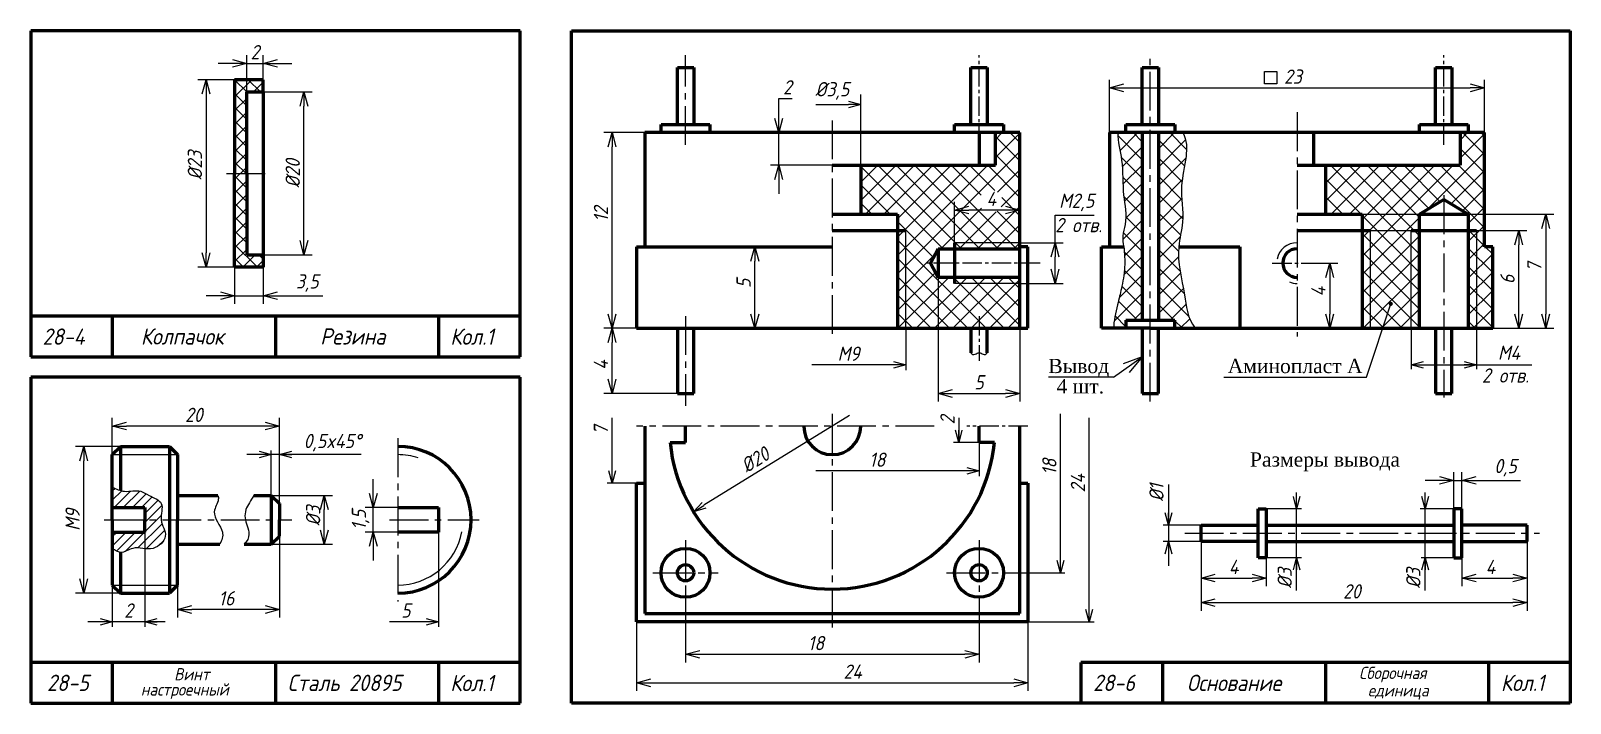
# Model space of a CAD drawing. Header units: millimetres. Extents: x -255 to 513, y 132 to 472.
# Drawn here: x 135 to 512.6, y 307 to 472 of the extents above; entities that cross this region are included whole.
import ezdxf

# ---------------------------------------------------------------- set-up
doc = ezdxf.new("R2010")
doc.units = ezdxf.units.MM
doc.header["$LTSCALE"] = 0.5
doc.linetypes.add('CENTER2', pattern=[28.575, 19.05, -3.175, 3.175, -3.175])
doc.styles.get("Standard").update_dxf_attribs({"font": 'isocpeui.ttf', "width": 0.9})
doc.styles.add('стиль1', font='TIMES.TTF')
doc.dimstyles.new('Standart 1', dxfattribs={"dimtxt": 3.5, "dimasz": 3.5, "dimexe": 2, "dimexo": 0, "dimgap": 1, "dimtad": 1, "dimtoh": 1, "dimdec": 0, "dimtxsty": 'Standard', "dimblk": 'OPEN30', "dimcen": 2.5, "dimadec": 0, "dimazin": 0, "dimtfac": 1, "dimtdec": 0, "dimtmove": 0, "dimatfit": 3, "dimldrblk": 'DOTSMALL', "dimfxl": 0, "dimarcsym": 0})
pattern_1 = [(45, (237.6025, 287), (-2.245064, 2.245064), []), (135, (237.6025, 287), (-2.245064, -2.245064), [])]

# ---------------------------------------------------------------- blocks, each defined once
blk = doc.blocks.new('_Open30')
at = {"color": 0, "linetype": 'ByBlock', "lineweight": -2}
for p, q in [((-1, 0.27), (0, 0)), ((0, 0), (-1, -0.27)), ((0, 0), (-1, 0))]:
    blk.add_line(p, q, dxfattribs=at)
blk = doc.blocks.new('*D13')
at = {"color": 0, "lineweight": -2}
for p, q in [((295.6, 335.43), (295.6, 317)), ((367.6, 331), (367.6, 317)), ((299.1, 319), (364.1, 319))]:
    blk.add_line(p, q, dxfattribs=at)
at = {"color": 0, "lineweight": -2, "xscale": 3.5, "yscale": 3.5, "zscale": 3.5, "rotation": 180}
blk.add_blockref('_Open30', (295.6, 319), dxfattribs=at)
at = {"color": 0, "lineweight": -2, "xscale": 3.5, "yscale": 3.5, "zscale": 3.5}
blk.add_blockref('_Open30', (367.6, 319), dxfattribs=at)
at = {"color": 0, "lineweight": -3, "insert": (327.6, 321.75), "char_height": 3.5, "attachment_point": 5}
blk.add_mtext('18', dxfattribs=at)
blk = doc.blocks.new('_DotSmall')
at = {"color": 0, "linetype": 'ByBlock', "const_width": 0.5}
blk.add_lwpolyline([(-0.0625, 0, 1), (0.0625, 0, 1)], format="xyb", close=True, dxfattribs=at)
blk = doc.blocks.new('*D14')
at = {"color": 0, "lineweight": -2}
for p, q in [((386.25, 420), (386.25, 426.79)), ((386.25, 426.79), (395.83, 426.79)), ((377.6, 420), (388.25, 420)), ((386.25, 413.5), (386.25, 416.5)), ((377.6, 410), (388.25, 410))]:
    blk.add_line(p, q, dxfattribs=at)
at = {"color": 0, "lineweight": -2, "xscale": 3.5, "yscale": 3.5, "zscale": 3.5}
for p, rotation in [((386.25, 420), 90), ((386.25, 410), 270)]:
    blk.add_blockref('_Open30', p, dxfattribs=dict(at, rotation=rotation))
at = {"color": 0, "lineweight": -3, "insert": (391.54, 429.89), "char_height": 3.5, "attachment_point": 5}
blk.add_mtext('M2,5', dxfattribs=at)
blk = doc.blocks.new('*D15')
at = {"color": 0, "lineweight": -2}
for p, q in [((318.48, 450.5), (318.48, 455.37)), ((318.48, 455.37), (321.72, 455.37)), ((320.6, 447), (316.48, 447)), ((318.48, 439), (318.48, 447)), ((331.6, 439), (316.48, 439)), ((318.48, 435.5), (318.48, 432))]:
    blk.add_line(p, q, dxfattribs=at)
at = {"color": 0, "lineweight": -2, "xscale": 3.5, "yscale": 3.5, "zscale": 3.5}
for p, rotation in [((318.48, 447), 270), ((318.48, 439), 90)]:
    blk.add_blockref('_Open30', p, dxfattribs=dict(at, rotation=rotation))
at = {"color": 0, "lineweight": -3, "insert": (320.6, 458.12), "char_height": 3.5, "attachment_point": 5}
blk.add_mtext('2', dxfattribs=at)
blk = doc.blocks.new('*D16')
at = {"color": 0, "lineweight": -2}
for p, q in [((463.6, 423), (501.98, 423)), ((499.98, 402.5), (499.98, 419.5)), ((493.6, 399), (501.98, 399))]:
    blk.add_line(p, q, dxfattribs=at)
at = {"color": 0, "lineweight": -2, "xscale": 3.5, "yscale": 3.5, "zscale": 3.5}
for p, rotation in [((499.98, 423), 90), ((499.98, 399), 270)]:
    blk.add_blockref('_Open30', p, dxfattribs=dict(at, rotation=rotation))
at = {"color": 0, "lineweight": -3, "insert": (497.23, 411), "char_height": 3.5, "attachment_point": 5, "rotation": 90}
blk.add_mtext('6', dxfattribs=at)
blk = doc.blocks.new('*D17')
at = {"color": 0, "lineweight": -2}
for p, q in [((285.6, 447), (275.6, 447)), ((277.6, 402.5), (277.6, 443.5)), ((283.6, 399), (275.6, 399))]:
    blk.add_line(p, q, dxfattribs=at)
at = {"color": 0, "lineweight": -2, "xscale": 3.5, "yscale": 3.5, "zscale": 3.5}
for p, rotation in [((277.6, 447), 90), ((277.6, 399), 270)]:
    blk.add_blockref('_Open30', p, dxfattribs=dict(at, rotation=rotation))
at = {"color": 0, "lineweight": -3, "insert": (274.85, 427), "char_height": 3.5, "attachment_point": 5, "rotation": 90}
blk.add_mtext('12', dxfattribs=at)
blk = doc.blocks.new('*D18')
at = {"color": 0, "lineweight": -2}
for p, q in [((461.6, 427), (508.6, 427)), ((506.6, 423.5), (506.6, 402.5)), ((501.6, 399), (508.6, 399))]:
    blk.add_line(p, q, dxfattribs=at)
at = {"color": 0, "lineweight": -2, "xscale": 3.5, "yscale": 3.5, "zscale": 3.5}
for p, rotation in [((506.6, 427), 90), ((506.6, 399), 270)]:
    blk.add_blockref('_Open30', p, dxfattribs=dict(at, rotation=rotation))
at = {"color": 0, "lineweight": -3, "insert": (503.83, 414), "char_height": 3.5, "attachment_point": 5, "rotation": 90}
blk.add_mtext('7', dxfattribs=at)
blk = doc.blocks.new('*D19')
at = {"color": 0, "lineweight": -2}
for p, q in [((283.6, 327), (283.6, 310)), ((379.6, 327), (379.6, 310)), ((287.1, 312), (376.1, 312))]:
    blk.add_line(p, q, dxfattribs=at)
at = {"color": 0, "lineweight": -2, "xscale": 3.5, "yscale": 3.5, "zscale": 3.5, "rotation": 180}
blk.add_blockref('_Open30', (283.6, 312), dxfattribs=at)
at = {"color": 0, "lineweight": -2, "xscale": 3.5, "yscale": 3.5, "zscale": 3.5}
blk.add_blockref('_Open30', (379.6, 312), dxfattribs=at)
at = {"color": 0, "lineweight": -3, "insert": (336.6, 314.75), "char_height": 3.5, "attachment_point": 5}
blk.add_mtext('24', dxfattribs=at)
blk = doc.blocks.new('*D20')
at = {"color": 0, "lineweight": -2}
for p, q in [((446.6, 415), (455.6, 415)), ((453.6, 411.5), (453.6, 402.5)), ((446.6, 399), (455.6, 399))]:
    blk.add_line(p, q, dxfattribs=at)
at = {"color": 0, "lineweight": -2, "xscale": 3.5, "yscale": 3.5, "zscale": 3.5}
for p, rotation in [((453.6, 415), 90), ((453.6, 399), 270)]:
    blk.add_blockref('_Open30', p, dxfattribs=dict(at, rotation=rotation))
at = {"color": 0, "lineweight": -3, "insert": (450.85, 408), "char_height": 3.5, "attachment_point": 5, "rotation": 90}
blk.add_mtext('4', dxfattribs=at)
blk = doc.blocks.new('*D43')
at = {"color": 0, "lineweight": -2}
for p, q in [((361.6, 420), (361.6, 430)), ((374.1, 428), (365.1, 428)), ((377.6, 420), (377.6, 430))]:
    blk.add_line(p, q, dxfattribs=at)
at = {"color": 0, "lineweight": -2, "xscale": 3.5, "yscale": 3.5, "zscale": 3.5, "rotation": 180}
blk.add_blockref('_Open30', (361.6, 428), dxfattribs=at)
at = {"color": 0, "lineweight": -2, "xscale": 3.5, "yscale": 3.5, "zscale": 3.5}
blk.add_blockref('_Open30', (377.6, 428), dxfattribs=at)
at = {"color": 0, "lineweight": -3, "insert": (370.6, 430.75), "char_height": 3.5, "attachment_point": 5}
blk.add_mtext('4', dxfattribs=at)
blk = doc.blocks.new('*D21')
at = {"color": 0, "lineweight": -2}
for p, q in [((357.6, 412), (357.6, 381)), ((377.6, 399), (377.6, 381)), ((361.1, 383), (374.1, 383))]:
    blk.add_line(p, q, dxfattribs=at)
at = {"color": 0, "lineweight": -2, "xscale": 3.5, "yscale": 3.5, "zscale": 3.5, "rotation": 180}
blk.add_blockref('_Open30', (357.6, 383), dxfattribs=at)
at = {"color": 0, "lineweight": -2, "xscale": 3.5, "yscale": 3.5, "zscale": 3.5}
blk.add_blockref('_Open30', (377.6, 383), dxfattribs=at)
at = {"color": 0, "lineweight": -3, "insert": (367.6, 385.75), "char_height": 3.5, "attachment_point": 5}
blk.add_mtext('5', dxfattribs=at)
blk = doc.blocks.new('*D36')
at = {"color": 0, "lineweight": -2}
for p, q in [((313.6, 419), (310.6, 419)), ((312.6, 402.5), (312.6, 415.5)), ((313.6, 399), (310.6, 399))]:
    blk.add_line(p, q, dxfattribs=at)
at = {"color": 0, "lineweight": -2, "xscale": 3.5, "yscale": 3.5, "zscale": 3.5}
for p, rotation in [((312.6, 419), 90), ((312.6, 399), 270)]:
    blk.add_blockref('_Open30', p, dxfattribs=dict(at, rotation=rotation))
at = {"color": 0, "lineweight": -3, "insert": (309.85, 410), "char_height": 3.5, "attachment_point": 5, "rotation": 90}
blk.add_mtext('5', dxfattribs=at)
blk = doc.blocks.new('*D37')
at = {"color": 0, "lineweight": -2}
for p, q in [((399.6, 447), (399.6, 460)), ((403.1, 458), (488.1, 458)), ((491.6, 447), (491.6, 460))]:
    blk.add_line(p, q, dxfattribs=at)
at = {"color": 0, "lineweight": -2, "xscale": 3.5, "yscale": 3.5, "zscale": 3.5, "rotation": 180}
blk.add_blockref('_Open30', (399.6, 458), dxfattribs=at)
at = {"color": 0, "lineweight": -2, "xscale": 3.5, "yscale": 3.5, "zscale": 3.5}
blk.add_blockref('_Open30', (491.6, 458), dxfattribs=at)
at = {"color": 0, "lineweight": -3, "insert": (444.6, 460.75), "char_height": 3.5, "attachment_point": 5}
blk.add_mtext('23', dxfattribs=at)
blk = doc.blocks.new('*D38')
at = {"color": 0, "lineweight": -2}
for p, q in [((283.6, 399), (275.6, 399)), ((277.6, 386.5), (277.6, 395.5)), ((293.6, 383), (275.6, 383))]:
    blk.add_line(p, q, dxfattribs=at)
at = {"color": 0, "lineweight": -2, "xscale": 3.5, "yscale": 3.5, "zscale": 3.5}
for p, rotation in [((277.6, 399), 90), ((277.6, 383), 270)]:
    blk.add_blockref('_Open30', p, dxfattribs=dict(at, rotation=rotation))
at = {"color": 0, "lineweight": -3, "insert": (274.85, 390), "char_height": 3.5, "attachment_point": 5, "rotation": 90}
blk.add_mtext('4', dxfattribs=at)
blk = doc.blocks.new('*D39')
at = {"color": 0, "lineweight": -2}
for p, q in [((422.05, 346.69), (422.05, 335.69)), ((438.05, 342.69), (438.05, 335.69)), ((425.55, 337.69), (434.55, 337.69))]:
    blk.add_line(p, q, dxfattribs=at)
at = {"color": 0, "lineweight": -2, "xscale": 3.5, "yscale": 3.5, "zscale": 3.5, "rotation": 180}
blk.add_blockref('_Open30', (422.05, 337.69), dxfattribs=at)
at = {"color": 0, "lineweight": -2, "xscale": 3.5, "yscale": 3.5, "zscale": 3.5}
blk.add_blockref('_Open30', (438.05, 337.69), dxfattribs=at)
at = {"color": 0, "lineweight": -3, "insert": (430.05, 340.44), "char_height": 3.5, "attachment_point": 5}
blk.add_mtext('4', dxfattribs=at)
blk = doc.blocks.new('*D40')
at = {"color": 0, "lineweight": -2}
for p, q in [((502.05, 346.69), (502.05, 335.69)), ((486.05, 342.69), (486.05, 335.69)), ((489.55, 337.69), (498.55, 337.69))]:
    blk.add_line(p, q, dxfattribs=at)
at = {"color": 0, "lineweight": -2, "xscale": 3.5, "yscale": 3.5, "zscale": 3.5, "rotation": 180}
blk.add_blockref('_Open30', (486.05, 337.69), dxfattribs=at)
at = {"color": 0, "lineweight": -2, "xscale": 3.5, "yscale": 3.5, "zscale": 3.5}
blk.add_blockref('_Open30', (502.05, 337.69), dxfattribs=at)
at = {"color": 0, "lineweight": -3, "insert": (493.05, 340.44), "char_height": 3.5, "attachment_point": 5}
blk.add_mtext('4', dxfattribs=at)
blk = doc.blocks.new('*D41')
at = {"color": 0, "lineweight": -2}
for p, q in [((484.05, 354.69), (484.05, 363.69)), ((486.05, 354.69), (486.05, 363.69)), ((480.55, 361.69), (477.05, 361.69)), ((484.05, 361.69), (486.05, 361.69)), ((489.55, 361.69), (500.44, 361.69))]:
    blk.add_line(p, q, dxfattribs=at)
at = {"color": 0, "lineweight": -2, "xscale": 3.5, "yscale": 3.5, "zscale": 3.5}
blk.add_blockref('_Open30', (484.05, 361.69), dxfattribs=at)
at = {"color": 0, "lineweight": -2, "xscale": 3.5, "yscale": 3.5, "zscale": 3.5, "rotation": 180}
blk.add_blockref('_Open30', (486.05, 361.69), dxfattribs=at)
at = {"color": 0, "lineweight": -3, "insert": (496.74, 364.79), "char_height": 3.5, "attachment_point": 5}
blk.add_mtext('0,5', dxfattribs=at)
blk = doc.blocks.new('*D42')
at = {"color": 0, "lineweight": -2}
for p, q in [((422.05, 336.69), (422.05, 329.69)), ((502.05, 336.69), (502.05, 329.69)), ((425.55, 331.69), (498.55, 331.69))]:
    blk.add_line(p, q, dxfattribs=at)
at = {"color": 0, "lineweight": -2, "xscale": 3.5, "yscale": 3.5, "zscale": 3.5, "rotation": 180}
blk.add_blockref('_Open30', (422.05, 331.69), dxfattribs=at)
at = {"color": 0, "lineweight": -2, "xscale": 3.5, "yscale": 3.5, "zscale": 3.5}
blk.add_blockref('_Open30', (502.05, 331.69), dxfattribs=at)
at = {"color": 0, "lineweight": -3, "insert": (459.05, 334.44), "char_height": 3.5, "attachment_point": 5}
blk.add_mtext('20', dxfattribs=at)
blk = doc.blocks.new('*D22')
at = {"color": 0, "lineweight": -2}
for p, q in [((192, 457), (204, 457)), ((202, 420.5), (202, 453.5)), ((192, 417), (204, 417))]:
    blk.add_line(p, q, dxfattribs=at)
at = {"color": 0, "lineweight": -2, "xscale": 3.5, "yscale": 3.5, "zscale": 3.5}
for p, rotation in [((202, 457), 90), ((202, 417), 270)]:
    blk.add_blockref('_Open30', p, dxfattribs=dict(at, rotation=rotation))
at = {"color": 0, "lineweight": -3, "insert": (199.25, 437), "char_height": 3.5, "attachment_point": 5, "rotation": 90}
blk.add_mtext('%%c20', dxfattribs=at)
blk = doc.blocks.new('*D23')
at = {"color": 0, "lineweight": -2}
for p, q in [((185, 460), (176, 460)), ((178, 456.5), (178, 417.5)), ((185, 414), (176, 414))]:
    blk.add_line(p, q, dxfattribs=at)
at = {"color": 0, "lineweight": -2, "xscale": 3.5, "yscale": 3.5, "zscale": 3.5}
for p, rotation in [((178, 460), 90), ((178, 414), 270)]:
    blk.add_blockref('_Open30', p, dxfattribs=dict(at, rotation=rotation))
at = {"color": 0, "lineweight": -3, "insert": (175.25, 439), "char_height": 3.5, "attachment_point": 5, "rotation": 90}
blk.add_mtext('%%c23', dxfattribs=at)
blk = doc.blocks.new('*D24')
at = {"color": 0, "lineweight": -2}
for p, q in [((188, 457), (188, 466)), ((192, 457), (192, 466)), ((184.5, 464), (181, 464)), ((188, 464), (192, 464)), ((195.5, 464), (199, 464))]:
    blk.add_line(p, q, dxfattribs=at)
at = {"color": 0, "lineweight": -2, "xscale": 3.5, "yscale": 3.5, "zscale": 3.5}
blk.add_blockref('_Open30', (188, 464), dxfattribs=at)
at = {"color": 0, "lineweight": -2, "xscale": 3.5, "yscale": 3.5, "zscale": 3.5, "rotation": 180}
blk.add_blockref('_Open30', (192, 464), dxfattribs=at)
at = {"color": 0, "lineweight": -3, "insert": (190, 466.75), "char_height": 3.5, "attachment_point": 5}
blk.add_mtext('2', dxfattribs=at)
blk = doc.blocks.new('*D25')
at = {"color": 0, "lineweight": -2}
for p, q in [((185, 414), (185, 405)), ((192, 414), (192, 405)), ((181.5, 407), (178, 407)), ((185, 407), (192, 407)), ((195.5, 407), (206.64, 407))]:
    blk.add_line(p, q, dxfattribs=at)
at = {"color": 0, "lineweight": -2, "xscale": 3.5, "yscale": 3.5, "zscale": 3.5}
blk.add_blockref('_Open30', (185, 407), dxfattribs=at)
at = {"color": 0, "lineweight": -2, "xscale": 3.5, "yscale": 3.5, "zscale": 3.5, "rotation": 180}
blk.add_blockref('_Open30', (192, 407), dxfattribs=at)
at = {"color": 0, "lineweight": -3, "insert": (202.82, 410.1), "char_height": 3.5, "attachment_point": 5}
blk.add_mtext('3,5', dxfattribs=at)
blk = doc.blocks.new('*D26')
at = {"color": 0, "lineweight": -2}
for p, q in [((196, 348), (196, 328)), ((171, 336), (171, 328)), ((192.5, 330), (174.5, 330))]:
    blk.add_line(p, q, dxfattribs=at)
at = {"color": 0, "lineweight": -2, "xscale": 3.5, "yscale": 3.5, "zscale": 3.5, "rotation": 180}
blk.add_blockref('_Open30', (171, 330), dxfattribs=at)
at = {"color": 0, "lineweight": -2, "xscale": 3.5, "yscale": 3.5, "zscale": 3.5}
blk.add_blockref('_Open30', (196, 330), dxfattribs=at)
at = {"color": 0, "lineweight": -3, "insert": (183, 332.75), "char_height": 3.5, "attachment_point": 5}
blk.add_mtext('16', dxfattribs=at)
blk = doc.blocks.new('*D27')
at = {"color": 0, "lineweight": -2}
for p, q in [((194, 358), (209, 358)), ((207, 349.5), (207, 354.5)), ((194, 346), (209, 346))]:
    blk.add_line(p, q, dxfattribs=at)
at = {"color": 0, "lineweight": -2, "xscale": 3.5, "yscale": 3.5, "zscale": 3.5}
for p, rotation in [((207, 358), 90), ((207, 346), 270)]:
    blk.add_blockref('_Open30', p, dxfattribs=dict(at, rotation=rotation))
at = {"color": 0, "lineweight": -3, "insert": (204.25, 353), "char_height": 3.5, "attachment_point": 5, "rotation": 90}
blk.add_mtext('%%c3', dxfattribs=at)
blk = doc.blocks.new('*D28')
at = {"color": 0, "lineweight": -2}
for p, q in [((157, 370), (146, 370)), ((148, 337.5), (148, 366.5)), ((157, 334), (146, 334))]:
    blk.add_line(p, q, dxfattribs=at)
at = {"color": 0, "lineweight": -2, "xscale": 3.5, "yscale": 3.5, "zscale": 3.5}
for p, rotation in [((148, 370), 90), ((148, 334), 270)]:
    blk.add_blockref('_Open30', p, dxfattribs=dict(at, rotation=rotation))
at = {"color": 0, "lineweight": -3, "insert": (145.25, 352), "char_height": 3.5, "attachment_point": 5, "rotation": 90}
blk.add_mtext('M9', dxfattribs=at)
blk = doc.blocks.new('*D29')
at = {"color": 0, "lineweight": -2}
for p, q in [((219, 358.5), (219, 362)), ((225, 355), (217, 355)), ((219, 349), (219, 355)), ((225, 349), (217, 349)), ((219, 345.5), (219, 342))]:
    blk.add_line(p, q, dxfattribs=at)
at = {"color": 0, "lineweight": -2, "xscale": 3.5, "yscale": 3.5, "zscale": 3.5}
for p, rotation in [((219, 355), 270), ((219, 349), 90)]:
    blk.add_blockref('_Open30', p, dxfattribs=dict(at, rotation=rotation))
at = {"color": 0, "lineweight": -3, "insert": (215.9, 352), "char_height": 3.5, "attachment_point": 5, "rotation": 90}
blk.add_mtext('1,5', dxfattribs=at)
blk = doc.blocks.new('*D30')
at = {"color": 0, "lineweight": -2}
for p, q in [((155, 365), (155, 377)), ((192.5, 375), (158.5, 375)), ((196, 365), (196, 377))]:
    blk.add_line(p, q, dxfattribs=at)
at = {"color": 0, "lineweight": -2, "xscale": 3.5, "yscale": 3.5, "zscale": 3.5, "rotation": 180}
blk.add_blockref('_Open30', (155, 375), dxfattribs=at)
at = {"color": 0, "lineweight": -2, "xscale": 3.5, "yscale": 3.5, "zscale": 3.5}
blk.add_blockref('_Open30', (196, 375), dxfattribs=at)
at = {"color": 0, "lineweight": -3, "insert": (175, 377.75), "char_height": 3.5, "attachment_point": 5}
blk.add_mtext('20', dxfattribs=at)

msp = doc.modelspace()

# ---------------------------------------------------------------- hatches: boundary and pattern name
at = {"lineweight": -3}
h = msp.add_hatch(dxfattribs=at)
h.set_pattern_fill('ANSI37', scale=0.75, style=0)
h.set_pattern_definition([(45, (-20, 372), (-1.683798, 1.683798), []), (135, (-20, 372), (-1.683798, -1.683798), [])])
h.paths.add_polyline_path([(185, 414), (192, 414), (192, 417), (192, 417), (192, 417), (188, 417), (188, 437), (185, 437)])
h.paths.add_polyline_path([(185, 437), (188, 437), (188, 457), (192, 457), (192, 460), (185, 460)])
h = msp.add_hatch(dxfattribs=at)
h.set_pattern_fill('ANSI37', style=0)
h.set_pattern_definition([(45, (15, -19), (-2.245064, 2.245064), []), (135, (15, -19), (-2.245064, -2.245064), [])])
h.paths.add_polyline_path([(338.6, 439), (338.6, 427), (347.6, 427), (347.6, 423), (349.6, 423), (349.6, 399), (373.6, 399), (377.6, 399), (377.6, 410), (361.6, 410), (361.6, 411.5), (357.6, 411.5), (355.67, 415), (355.67, 415), (357.6, 418.5), (361.6, 418.5), (361.6, 420), (377.6, 420), (377.6, 447), (371.6, 447), (371.6, 439)])
h.paths.add_polyline_path([(373.33, 430.12, -1), (367.66, 430.12, -1)], flags=16)
h.paths.add_polyline_path([(361.6, 420), (361.6, 418.5), (377.6, 418.5), (377.6, 420)], flags=17)
h.paths.add_polyline_path([(377.6, 410), (377.6, 411.5), (361.6, 411.5), (361.6, 410)], flags=17)
h.paths.add_polyline_path([(349.6, 423), (347.6, 423), (347.6, 399), (349.6, 399)], flags=17)
h.paths.add_polyline_path([(368.76, 433.37), (372.45, 433.37), (372.45, 428.12), (368.76, 428.12)], flags=24)
h = msp.add_hatch(dxfattribs=at)
h.set_pattern_fill('ANSI37', style=0)
h.set_pattern_definition(pattern_1)
edge = h.paths.add_edge_path()
edge.add_spline(control_points=[(420.6, 399), (418.6, 401.72), (418.17, 408.32), (415.6, 417.16), (418.22, 425.95), (416.6, 433.32), (418.6, 440.68), (418.6, 445.05), (417.6, 447)], knot_values=[0, 0, 0, 0, 8.317827, 20.188718, 26.348163, 35.290361, 42.624377, 48.543797, 48.543797, 48.543797, 48.543797], degree=3, periodic=0)
edge.add_line((417.6, 447), (411.6, 447))
edge.add_line((411.6, 447), (411.6, 401))
edge.add_line((411.6, 401), (415.6, 401))
edge.add_line((415.6, 401), (415.6, 399))
edge.add_line((415.6, 399), (420.6, 399))
edge = h.paths.add_edge_path()
edge.add_line((407.6, 447), (401.6, 447))
edge.add_spline(control_points=[(401.6, 447), (401.6, 444.76), (403.1, 439.6), (402.6, 432.13), (404.12, 425.95), (402.6, 421.67), (403.27, 418.29), (403.47, 413.81), (402.6, 408.85), (401.6, 405), (400.6, 400.67), (400.6, 399)], knot_values=[0, 0, 0, 0, 6.742732, 15.526135, 22.784719, 25.528572, 28.276639, 33.28635, 38.765187, 43.318664, 48.426551, 48.426551, 48.426551, 48.426551], degree=3, periodic=0)
edge.add_line((400.6, 399), (403.6, 399))
edge.add_line((403.6, 399), (403.6, 401))
edge.add_line((403.6, 401), (407.6, 401))
edge.add_line((407.6, 401), (407.6, 447))
h = msp.add_hatch(dxfattribs=at)
h.set_pattern_fill('ANSI37', style=0)
h.set_pattern_definition(pattern_1)
h.paths.add_polyline_path([(463.6, 423), (461.6, 423), (461.6, 399), (463.6, 399)], flags=17)
h.paths.add_polyline_path([(473.6, 399), (473.6, 399), (475.6, 399), (475.6, 423), (473.6, 423)], flags=17)
h.paths.add_polyline_path([(489.6, 423), (487.6, 423), (487.6, 399), (489.6, 399), (489.6, 399)], flags=17)
h.paths.add_polyline_path([(489.6, 399), (493.6, 399), (493.6, 419), (491.6, 419), (491.6, 447), (485.6, 447), (485.6, 439), (452.6, 439), (452.6, 427), (461.6, 427), (461.6, 423), (463.6, 423), (463.6, 399), (466.6, 399), (468.52, 404.76, -0.322823), (468.35, 405, -1), (468.85, 405, -0.511918), (468.52, 404.76), (466.6, 399), (473.6, 399), (473.6, 399), (473.6, 423), (475.6, 423), (475.6, 427), (481.6, 430.58), (487.6, 427), (487.6, 427), (487.6, 423), (489.6, 423)])
at = {"lineweight": -3, "ltscale": 0.5}
h = msp.add_hatch(dxfattribs=at)
h.set_pattern_fill('ANSI31', scale=0.5, style=0)
h.set_pattern_definition([(45, (-20, 202), (-1.122532, 1.122532), [])])
edge = h.paths.add_edge_path()
edge.add_spline(control_points=[(167, 352), (166.85, 353.41), (168.1, 356.4), (164.27, 357.68), (161.59, 359.59), (158.18, 358.52), (155.97, 359.55), (155, 360)], knot_values=[0, 0, 0, 0, 4, 7.605551, 9.841619, 13.841619, 17.003897, 17.003897, 17.003897, 17.003897], degree=3, periodic=0)
edge.add_line((155, 360), (155, 355))
edge.add_line((155, 355), (163, 355))
edge.add_line((163, 355), (163, 352))
edge.add_line((163, 352), (167, 352))
edge = h.paths.add_edge_path()
edge.add_spline(control_points=[(155, 345), (155.66, 344.52), (157.25, 343.37), (160.56, 345.98), (164.76, 343.82), (169.2, 347.97), (167.15, 350.55), (167, 352)], knot_values=[17.003897, 17.003897, 17.003897, 17.003897, 19.239965, 22.402243, 27.402243, 31.644883, 35.767989, 35.767989, 35.767989, 35.767989], degree=3, periodic=0)
edge.add_line((167, 352), (163, 352))
edge.add_line((163, 352), (163, 349))
edge.add_line((163, 349), (155, 349))
edge.add_line((155, 349), (155, 345))

# ---------------------------------------------------------------- linework, layer by layer
at = {"color": 7, "lineweight": 60}
for p, q in [((255, 472), (135, 472)), ((135, 472), (135, 392)), ((255, 392), (255, 472)), ((267.6, 307), (267.6, 472)), ((267.6, 472), (512.6, 472)), ((512.6, 472), (512.6, 307)), ((293.6, 449), (293.6, 463)), ((293.6, 463), (297.6, 463)), ((297.6, 463), (297.6, 449)), ((365.6, 449), (365.6, 463)), ((365.6, 463), (369.6, 463)), ((369.6, 463), (369.6, 449)), ((407.6, 463), (411.6, 463)), ((407.6, 449), (407.6, 463)), ((411.6, 463), (411.6, 449)), ((479.6, 449), (479.6, 463)), ((479.6, 463), (483.6, 463)), ((483.6, 463), (483.6, 449)), ((185, 460), (185, 437)), ((192, 460), (185, 460)), ((188, 437), (188, 457)), ((188, 457), (192, 457)), ((192, 457), (192, 460)), ((192, 457), (192, 417)), ((377.6, 447), (285.6, 447)), ((285.6, 447), (285.6, 419)), ((289.6, 447), (289.6, 449)), ((289.6, 449), (301.6, 449)), ((301.6, 449), (301.6, 447)), ((361.6, 447), (361.6, 449)), ((361.6, 449), (373.6, 449)), ((367.6, 447), (367.6, 439)), ((371.6, 439), (371.6, 447)), ((373.6, 449), (373.6, 447)), ((377.6, 399), (377.6, 447)), ((399.6, 447), (399.6, 419)), ((409.6, 447), (399.6, 447)), ((403.6, 449), (415.6, 449)), ((403.6, 447), (403.6, 449)), ((407.6, 447), (407.6, 401)), ((491.6, 447), (409.6, 447)), ((411.6, 447), (411.6, 401)), ((415.6, 449), (415.6, 447)), ((449.6, 447), (449.6, 439)), ((475.6, 447), (475.6, 449)), ((475.6, 449), (487.6, 449)), ((485.6, 447), (485.6, 439)), ((491.6, 447), (485.6, 447)), ((487.6, 449), (487.6, 447)), ((491.6, 419), (491.6, 447)), ((331.6, 439), (371.6, 439)), ((338.6, 439), (338.6, 427)), ((445.6, 439), (485.6, 439)), ((452.6, 439), (452.6, 427)), ((185, 414), (185, 437)), ((188, 437), (188, 417)), ((475.6, 427), (481.6, 430.58)), ((481.6, 430.58), (487.6, 427)), ((331.6, 427), (347.6, 427)), ((347.6, 427), (347.6, 399)), ((445.6, 427), (461.6, 427)), ((461.6, 427), (461.6, 399)), ((475.6, 427), (487.6, 427)), ((475.6, 399), (475.6, 427)), ((487.6, 427), (487.6, 399)), ((331.6, 423), (349.6, 423)), ((445.6, 423), (463.6, 423)), ((473.6, 423), (489.6, 423)), ((361.6, 420), (361.6, 410)), ((188, 417), (192, 417)), ((192, 417), (192, 414)), ((283.6, 419), (283.6, 399)), ((283.6, 419), (331.6, 419)), ((355.67, 415), (357.6, 418.5)), ((357.6, 418.5), (377.6, 418.5)), ((357.6, 418.5), (357.6, 411.5)), ((379.6, 419), (377.6, 419)), ((379.6, 399), (379.6, 419)), ((397.6, 399), (397.6, 419)), ((397.6, 419), (399.6, 419)), ((399.6, 419), (403.08, 419)), ((416.56, 419), (431.6, 419)), ((431.6, 419), (431.6, 399)), ((493.6, 419), (491.6, 419)), ((493.6, 399), (493.6, 419)), ((192, 414), (185, 414)), ((357.6, 411.5), (355.67, 415)), ((377.6, 411.5), (357.6, 411.5)), ((255, 402), (135, 402)), ((155, 402), (155, 392)), ((195, 402), (195, 392)), ((235, 402), (235, 392)), ((403.6, 401), (415.6, 401)), ((403.6, 401), (403.6, 399)), ((415.6, 399), (415.6, 401)), ((283.6, 399), (377.6, 399)), ((293.6, 399), (293.6, 383)), ((297.6, 383), (297.6, 399)), ((349.6, 399), (373.6, 399)), ((365.6, 399), (365.6, 393)), ((369.6, 393), (369.6, 399)), ((377.6, 399), (379.6, 399)), ((409.6, 399), (397.6, 399)), ((407.6, 399), (407.6, 383)), ((409.6, 399), (491.6, 399)), ((411.6, 383), (411.6, 399)), ((463.6, 399), (473.6, 399)), ((479.6, 399), (479.6, 383)), ((483.6, 383), (483.6, 399)), ((489.6, 399), (493.6, 399)), ((135, 392), (255, 392)), ((255, 387), (135, 387)), ((135, 387), (135, 307)), ((255, 307), (255, 387)), ((293.6, 383), (297.6, 383)), ((407.6, 383), (411.6, 383)), ((479.6, 383), (483.6, 383)), ((285.6, 375), (285.6, 329)), ((295.6, 371), (295.6, 375)), ((367.6, 371), (367.6, 375)), ((377.6, 329), (377.6, 375)), ((291.8, 371), (295.6, 371)), ((371.4, 371), (367.6, 371)), ((283.6, 327), (283.6, 361)), ((283.6, 361), (285.6, 361)), ((377.6, 361), (379.6, 361)), ((379.6, 361), (379.6, 327)), ((436.05, 342.69), (436.05, 354.69)), ((436.05, 354.69), (438.05, 354.69)), ((438.05, 354.69), (438.05, 342.69)), ((484.05, 354.69), (484.05, 342.69)), ((486.05, 354.69), (484.05, 354.69)), ((486.05, 342.69), (486.05, 354.69)), ((422.05, 350.69), (436.05, 350.69)), ((422.05, 346.69), (422.05, 350.69)), ((438.05, 350.69), (484.05, 350.69)), ((502.05, 350.69), (486.05, 350.69)), ((502.05, 346.69), (502.05, 350.69)), ((436.05, 346.69), (422.05, 346.69)), ((438.05, 346.69), (484.05, 346.69)), ((486.05, 346.69), (502.05, 346.69)), ((438.05, 342.69), (436.05, 342.69)), ((484.05, 342.69), (486.05, 342.69)), ((285.6, 329), (377.6, 329)), ((379.6, 327), (283.6, 327)), ((255, 317), (135, 317)), ((155, 317), (155, 307)), ((195, 317), (195, 307)), ((235, 317), (235, 307)), ((512.6, 317), (392.6, 317)), ((392.6, 317), (392.6, 307)), ((412.6, 317), (412.6, 307)), ((452.6, 317), (452.6, 307)), ((492.6, 317), (492.6, 307)), ((135, 307), (255, 307)), ((512.6, 307), (267.6, 307))]:
    msp.add_line(p, q, dxfattribs=at)
at = {"color": 7, "linetype": 'CENTER2', "lineweight": -3}
for p, q in [((295.6, 444), (295.6, 466)), ((409.6, 381), (409.6, 466)), ((331.6, 450), (331.6, 397)), ((445.6, 452), (445.6, 397)), ((183, 437), (194, 437)), ((481.6, 431.64), (481.6, 382)), ((295.6, 402), (295.6, 380)), ((331.6, 378), (331.6, 325.23)), ((356.6, 375), (283.6, 375)), ((225, 372), (225, 332)), ((153, 352), (199, 352)), ((223, 352), (245, 352)), ((418.05, 348.69), (505.05, 348.69)), ((295.6, 347), (295.6, 332)), ((367.6, 347), (367.6, 331)), ((287.6, 339), (303.6, 339)), ((359.6, 339), (375.6, 339))]:
    msp.add_line(p, q, dxfattribs=at)
at = {"color": 7, "linetype": 'CENTER2', "lineweight": -3, "ltscale": 0.5}
for p, q in [((367.6, 444), (367.6, 466)), ((481.6, 444), (481.6, 466)), ((382.6, 415), (354.1, 415)), ((439.52, 415), (447.3, 415)), ((367.6, 402), (367.6, 391)), ((379.6, 375), (364.6, 375))]:
    msp.add_line(p, q, dxfattribs=at)
at = {"color": 7, "lineweight": -3}
for p, q in [((327.6, 453.9), (335.6, 453.9)), ((338.6, 439), (338.6, 456.4)), ((349.6, 399), (349.6, 423)), ((463.6, 399), (463.6, 423)), ((473.6, 399), (473.6, 423)), ((489.6, 423), (489.6, 399)), ((377.6, 420), (361.6, 420)), ((377.6, 410), (361.6, 410)), ((462.6, 387), (468.6, 405)), ((349.6, 399), (349.6, 388.75)), ((473.6, 399), (473.6, 389)), ((489.6, 399), (489.6, 389)), ((346.6, 390), (326.6, 390)), ((400.6, 387), (407.6, 392)), ((407.6, 392), (402.94, 390.26)), ((407.6, 392), (404.45, 388.15)), ((476.6, 390), (503.22, 390)), ((400.6, 387), (384.6, 387)), ((427.6, 387), (462.6, 387)), ((335.84, 377.62), (300.12, 355.56)), ((387.6, 342), (387.6, 378)), ((277.6, 364), (277.6, 377)), ((362.6, 377), (362.6, 371)), ((394.6, 330), (394.6, 377)), ((367.6, 371), (361.35, 371)), ((364.6, 364), (327.6, 364)), ((283.6, 361), (276.35, 361)), ((414.05, 360.69), (414.05, 340.69)), ((445.5, 334.69), (445.5, 358.69)), ((477.05, 334.69), (477.05, 358.69)), ((446.73, 354.69), (438.05, 354.69)), ((484.05, 354.69), (475.8, 354.69)), ((422.05, 350.69), (412.8, 350.69)), ((422.05, 346.69), (412.8, 346.69)), ((446.67, 342.69), (438.02, 342.69)), ((484.05, 342.69), (476.05, 342.69)), ((375.6, 339), (388.6, 339)), ((379.6, 327), (395.85, 327))]:
    msp.add_line(p, q, dxfattribs=at)
at = {"color": 7}
for p, q in [((365.6, 447), (361.6, 447)), ((479.6, 447), (475.6, 447)), ((485.6, 447), (491.6, 447)), ((485.6, 443), (485.6, 447)), ((485.6, 443), (485.6, 447)), ((491.6, 419), (491.6, 447)), ((445.6, 443), (445.6, 443)), ((399.6, 430.55), (399.6, 431.38)), ((475.6, 400), (475.6, 426)), ((487.6, 400), (487.6, 426)), ((283.6, 417), (283.6, 409)), ((283.6, 417), (283.6, 409)), ((397.6, 417), (397.6, 409)), ((397.6, 417), (397.6, 409)), ((397.6, 417), (397.6, 409)), ((493.6, 419), (491.6, 419)), ((493.6, 399), (493.6, 419)), ((491.6, 399), (463.6, 399)), ((463.6, 399), (487.6, 399)), ((479.6, 399), (475.6, 399)), ((491.6, 399), (493.6, 399)), ((367.6, 371), (367.6, 362.75))]:
    msp.add_line(p, q, dxfattribs=at)
at = {"color": 7, "lineweight": 60, "ltscale": 0.5}
for p, q in [((155, 368), (157, 370)), ((155, 352), (155, 368)), ((157, 370), (169, 370)), ((157, 370), (157, 359.19)), ((169, 370), (171, 368)), ((169, 370), (169, 334)), ((171, 368), (171, 352)), ((155, 355), (163, 355)), ((163, 355), (163, 352)), ((171, 358), (180.92, 358)), ((189.73, 358), (194, 358)), ((194, 358), (194, 346)), ((194, 358), (196, 356)), ((196, 356), (196, 352)), ((225, 355), (235, 355)), ((235, 355), (235, 349)), ((155, 352), (155, 336)), ((163, 349), (163, 352)), ((171, 336), (171, 352)), ((196, 348), (196, 352)), ((155, 349), (163, 349)), ((194, 346), (196, 348)), ((235, 349), (225, 349)), ((157, 344), (157, 334)), ((171, 346), (181.34, 346)), ((187.32, 346), (194, 346)), ((155, 336), (157, 334)), ((157, 334), (169, 334)), ((171, 336), (169, 334))]:
    msp.add_line(p, q, dxfattribs=at)
at = {"color": 7, "lineweight": -3, "ltscale": 0.5}
for p, q in [((155, 368), (171, 368)), ((216, 368), (188, 368)), ((194, 358), (194, 369)), ((196, 356), (196, 365.25)), ((163, 349), (163, 325.75)), ((235, 349), (235, 325.75)), ((155, 336), (171, 336)), ((155, 336), (155, 325.75)), ((168, 327), (149, 327)), ((232, 327), (223, 327))]:
    msp.add_line(p, q, dxfattribs=at)
at = {"color": 7, "lineweight": -3}
msp.add_lwpolyline([(440.6, 459), (437.6, 459), (437.6, 462), (440.6, 462)], close=True, dxfattribs=at)
at = {"color": 7, "const_width": 0.5}
msp.add_lwpolyline([(468.35, 405, 1), (468.85, 405, 1)], format="xyb", close=True, dxfattribs=at)
at = {"color": 7, "lineweight": 60}
for centre, radius in [((295.6, 339), 6), ((367.6, 339), 6), ((295.6, 339), 2), ((367.6, 339), 2)]:
    msp.add_circle(centre, radius, dxfattribs=at)
at = {"color": 7, "lineweight": -3}
for start, end in [(90.0002, 168.6904), (248.1987, 270)]:
    msp.add_arc((445.6, 415), 5, start, end, dxfattribs=at)
at = {"color": 7, "lineweight": 60}
for centre, radius, start, end in [((445.6, 415), 3.5, 90, 270), ((331.6, 375), 7, 180, 0), ((331.6, 375), 40, 185.7392, 354.2608)]:
    msp.add_arc(centre, radius, start, end, dxfattribs=at)
at = {"color": 7, "lineweight": 60, "ltscale": 0.5}
msp.add_arc((225, 352), 18, 270, 90, dxfattribs=at)
at = {"color": 7, "lineweight": -3, "ltscale": 0.5}
for start, end in [(71.5651, 90), (270, 349.3803)]:
    msp.add_arc((225, 352), 16, start, end, dxfattribs=at)
at = {"color": 7, "lineweight": -3}
for points, knots in [([(401.6, 447), (401.6, 444.76), (403.1, 439.6), (402.6, 432.13), (404.12, 425.95), (402.6, 421.67), (403.27, 418.29), (403.47, 413.81), (402.6, 408.85), (401.6, 405), (400.6, 400.67), (400.6, 399)], [0, 0, 0, 0, 6.742732, 15.526135, 22.784719, 25.528572, 28.276639, 33.28635, 38.765187, 43.318664, 48.426639, 48.426639, 48.426639, 48.426639]), ([(417.6, 447), (418.6, 445.05), (418.6, 440.68), (416.6, 433.32), (418.22, 425.95), (415.6, 417.16), (418.17, 408.32), (418.6, 401.72), (420.6, 399)], [0, 0, 0, 0, 5.91942, 13.253436, 22.195633, 28.355079, 40.22597, 48.543937, 48.543937, 48.543937, 48.543937]), ([(365.6, 393), (365.6, 393), (366.27, 392), (367.61, 394), (368.92, 392), (369.6, 393)], [2.236032, 2.236032, 2.236032, 2.236032, 2.236068, 4.472136, 6.708169, 6.708169, 6.708169, 6.708169])]:
    msp.add_open_spline(points, degree=3, knots=knots, dxfattribs=at)
at = {"color": 7, "lineweight": -3, "ltscale": 0.5}
msp.add_spline([(155, 360), (158, 359), (162, 359), (164, 358), (167, 356), (167, 352), (168, 348), (165, 345), (160, 345), (157, 344), (155, 345)], degree=3, dxfattribs=at)
for points, knots in [([(180.92, 358), (181, 357.67), (181.15, 356.33), (178.77, 353.29), (182.74, 349.6), (181.92, 346.99), (181.34, 346)], [2.109001, 2.109001, 2.109001, 2.109001, 3.162278, 6.324555, 11.70972, 15.040721, 15.040721, 15.040721, 15.040721]), ([(189.73, 358), (189, 356.77), (187, 353.93), (188, 350.77), (189, 347.63), (187.32, 346)], [1.47989, 1.47989, 1.47989, 1.47989, 5.09902, 10.09902, 14.969056, 14.969056, 14.969056, 14.969056])]:
    msp.add_open_spline(points, degree=3, knots=knots, dxfattribs=at)

# ---------------------------------------------------------------- block references
at = {"color": 7, "lineweight": -3, "xscale": 3, "yscale": 3, "zscale": 3}
for p in [(338.6, 453.9), (349.6, 390), (489.6, 390), (367.6, 364)]:
    msp.add_blockref('_Open30', p, dxfattribs=at)
at = {"color": 7, "lineweight": -3, "yscale": 3, "zscale": 3}
for p, xscale, rotation in [((473.6, 390), 3, 180), ((362.6, 371), 3, 270), ((277.6, 361), 3, 270), ((297.57, 353.98), 2.999999999999963, 211.701429669506), ((445.5, 354.69), 3, 270), ((477.05, 354.69), 3, 270), ((414.05, 350.69), 3, 270), ((414.05, 346.69), 3, 90), ((387.6, 339), 3, 270), ((445.5, 342.69), 3, 90), ((477.05, 342.69), 3, 90), ((394.6, 327), 3, 270)]:
    msp.add_blockref('_Open30', p, dxfattribs=dict(at, xscale=xscale, rotation=rotation))
at = {"color": 7, "lineweight": -3, "ltscale": 0.5, "xscale": 3, "yscale": 3, "zscale": 3}
for p in [(194, 368), (155, 327), (235, 327)]:
    msp.add_blockref('_Open30', p, dxfattribs=at)
at = {"color": 7, "lineweight": -3, "ltscale": 0.5, "xscale": 3, "yscale": 3, "zscale": 3, "rotation": 180}
for p in [(196, 368), (163, 327)]:
    msp.add_blockref('_Open30', p, dxfattribs=at)

# ---------------------------------------------------------------- texts
at = {"color": 7, "lineweight": -3, "width": 0.9}
for p in [(386.28, 422.57), (490.96, 385.66)]:
    msp.add_text('2 отв.', height=3.5, dxfattribs=at).set_placement(p)
at = {"color": 7, "width": 0.9}
for s, height, p in [('28-4', 4, (137.89, 394.95)), ('Колпачок', 4, (162, 395)), ('Резина', 4, (206, 395)), ('Кол.1', 4, (237.89, 394.95)), ('28-5', 4, (139, 310)), ('Винт', 3, (170.16, 312.62)), ('Сталь 20895', 4, (198, 310)), ('Кол.1', 4, (237.89, 309.95)), ('28-6', 4, (395.6, 310)), ('Основание', 4, (418.6, 310)), ('Сборочная', 3, (460.81, 312.94)), ('Кол.1', 4, (495.6, 310)), ('настроечный', 3, (162, 308.87)), ('единица', 3, (462.98, 308.65))]:
    msp.add_text(s, height=height, dxfattribs=at).set_placement(p)
at = {"color": 7, "lineweight": -3, "style": 'стиль1'}
for s, p in [('Вывод', (384.6, 388)), ('Аминопласт А', (428.6, 388)), ('4 шт.', (386.6, 383)), ('Размеры вывода', (434.05, 365.06))]:
    msp.add_text(s, height=3.5, dxfattribs=at).set_placement(p)
at = {"color": 7, "lineweight": -3, "char_height": 3.5, "attachment_point": 5}
for s, insert in [('%%c3,5', (331.6, 457.25)), ('M9', (335.6, 392.75)), ('M4', (497.6, 393))]:
    msp.add_mtext(s, dxfattribs=dict(at, insert=insert))
for s, insert, rotation in [('2', (359.85, 376.5), 90), ('7', (274.85, 374), 90), ('%%c20', (312.67, 366.75), 31.7014), ('%%c1', (411.12, 358.69), 90), ('%%c3', (442.57, 337.69), 90), ('%%c3', (474.12, 337.69), 90)]:
    msp.add_mtext(s, dxfattribs=dict(at, insert=insert, rotation=rotation))
at = {"color": 7, "lineweight": -3, "ltscale": 0.5, "char_height": 3.5, "attachment_point": 5}
for s, insert in [('0,5x45%%d', (209, 370.93)), ('2', (159, 329.75)), ('5', (227, 329.75))]:
    msp.add_mtext(s, dxfattribs=dict(at, insert=insert))
at = {"color": 7, "insert": (342.64, 366.75), "char_height": 3.5, "attachment_point": 5}
msp.add_mtext('18', dxfattribs=at)
at = {"color": 7, "char_height": 3.5, "attachment_point": 5, "rotation": 90}
for s, insert in [('18', (384.85, 365)), ('24', (391.85, 361))]:
    msp.add_mtext(s, dxfattribs=dict(at, insert=insert))

# ---------------------------------------------------------------- dimensions: what is measured, and where the dimension line sits
at = {"color": 7, "lineweight": -3}
for base, p1, p2, text, picture, middle in [((192, 464), (188, 457), (192, 457), '2', '*D24', (190, 464)), ((491.6, 458), (399.6, 447), (491.6, 447), '23', '*D37', (444.6, 458)), ((361.6, 428), (377.6, 420), (361.6, 420), '4', '*D43', (370.6, 428)), ((192, 407), (185, 414), (192, 414), '3,5', '*D25', (202.82, 407)), ((377.6, 383), (357.6, 412), (377.6, 399), '5', '*D21', (367.6, 383)), ((486.05, 361.69), (484.05, 354.69), (486.05, 354.69), '0,5', '*D41', (496.74, 361.69)), ((438.05, 337.69), (422.05, 346.69), (438.05, 342.69), '4', '*D39', (430.05, 337.69)), ((502.05, 337.69), (486.05, 342.69), (502.05, 346.69), '4', '*D40', (493.05, 337.69)), ((502.05, 331.69), (422.05, 336.69), (502.05, 336.69), '20', '*D42', (459.05, 331.69)), ((367.6, 319), (295.6, 335.43), (367.6, 331), '18', '*D13', (327.6, 319)), ((379.6, 312), (283.6, 327), (379.6, 327), '24', '*D19', (336.6, 312))]:
    dim = msp.add_linear_dim(base=base, p1=p1, p2=p2, text=text, dimstyle='Standart 1', dxfattribs=at)
    dim.commit()
    dim.dimension.update_dxf_attribs({"geometry": picture, "text_midpoint": middle, "dimtype": 160})
for base, p1, p2, text, picture, middle in [((178, 414), (185, 460), (185, 414), '%%c23', '*D23', (178, 439)), ((202, 457), (192, 417), (192, 457), '%%c20', '*D22', (202, 437)), ((318.48, 447), (331.6, 439), (320.6, 447), '2', '*D15', (320.6, 455.37)), ((277.6, 447), (283.6, 399), (285.6, 447), '12', '*D17', (277.6, 427)), ((386.25, 420), (377.6, 410), (377.6, 420), 'M2,5', '*D14', (391.54, 426.79)), ((506.6, 399), (461.6, 427), (501.6, 399), '7', '*D18', (506.6, 414)), ((312.6, 419), (313.6, 399), (313.6, 419), '5', '*D36', (312.6, 410)), ((453.6, 399), (446.6, 415), (446.6, 399), '4', '*D20', (453.6, 408)), ((277.6, 399), (293.6, 383), (283.6, 399), '4', '*D38', (277.6, 390))]:
    dim = msp.add_linear_dim(base=base, p1=p1, p2=p2, angle=90, text=text, dimstyle='Standart 1', dxfattribs=at)
    dim.commit()
    dim.dimension.update_dxf_attribs({"geometry": picture, "text_midpoint": middle, "dimtype": 160})
dim = msp.add_linear_dim(base=(499.98, 423), p1=(493.6, 399), p2=(463.6, 423), angle=90, text='6', dimstyle='Standart 1', dxfattribs=at)
dim.commit()
dim.dimension.update_dxf_attribs({"geometry": '*D16', "text_midpoint": (497.23, 411)})
at = {"color": 7, "lineweight": -3, "ltscale": 0.5}
for base, p1, p2, text, picture, middle in [((155, 375), (196, 365), (155, 365), '20', '*D30', (175, 375)), ((171, 330), (196, 348), (171, 336), '16', '*D26', (183, 330))]:
    dim = msp.add_linear_dim(base=base, p1=p1, p2=p2, text=text, dimstyle='Standart 1', dxfattribs=at)
    dim.commit()
    dim.dimension.update_dxf_attribs({"geometry": picture, "text_midpoint": middle, "dimtype": 160})
for base, p1, p2, text, picture, middle in [((148, 370), (157, 334), (157, 370), 'M9', '*D28', (148, 352)), ((219, 355), (225, 349), (225, 355), '1,5', '*D29', (219, 352)), ((207, 358), (194, 346), (194, 358), '%%c3', '*D27', (207, 353))]:
    dim = msp.add_linear_dim(base=base, p1=p1, p2=p2, angle=90, text=text, dimstyle='Standart 1', dxfattribs=at)
    dim.commit()
    dim.dimension.update_dxf_attribs({"geometry": picture, "text_midpoint": middle, "dimtype": 160})

doc.saveas('drawing.dxf')
